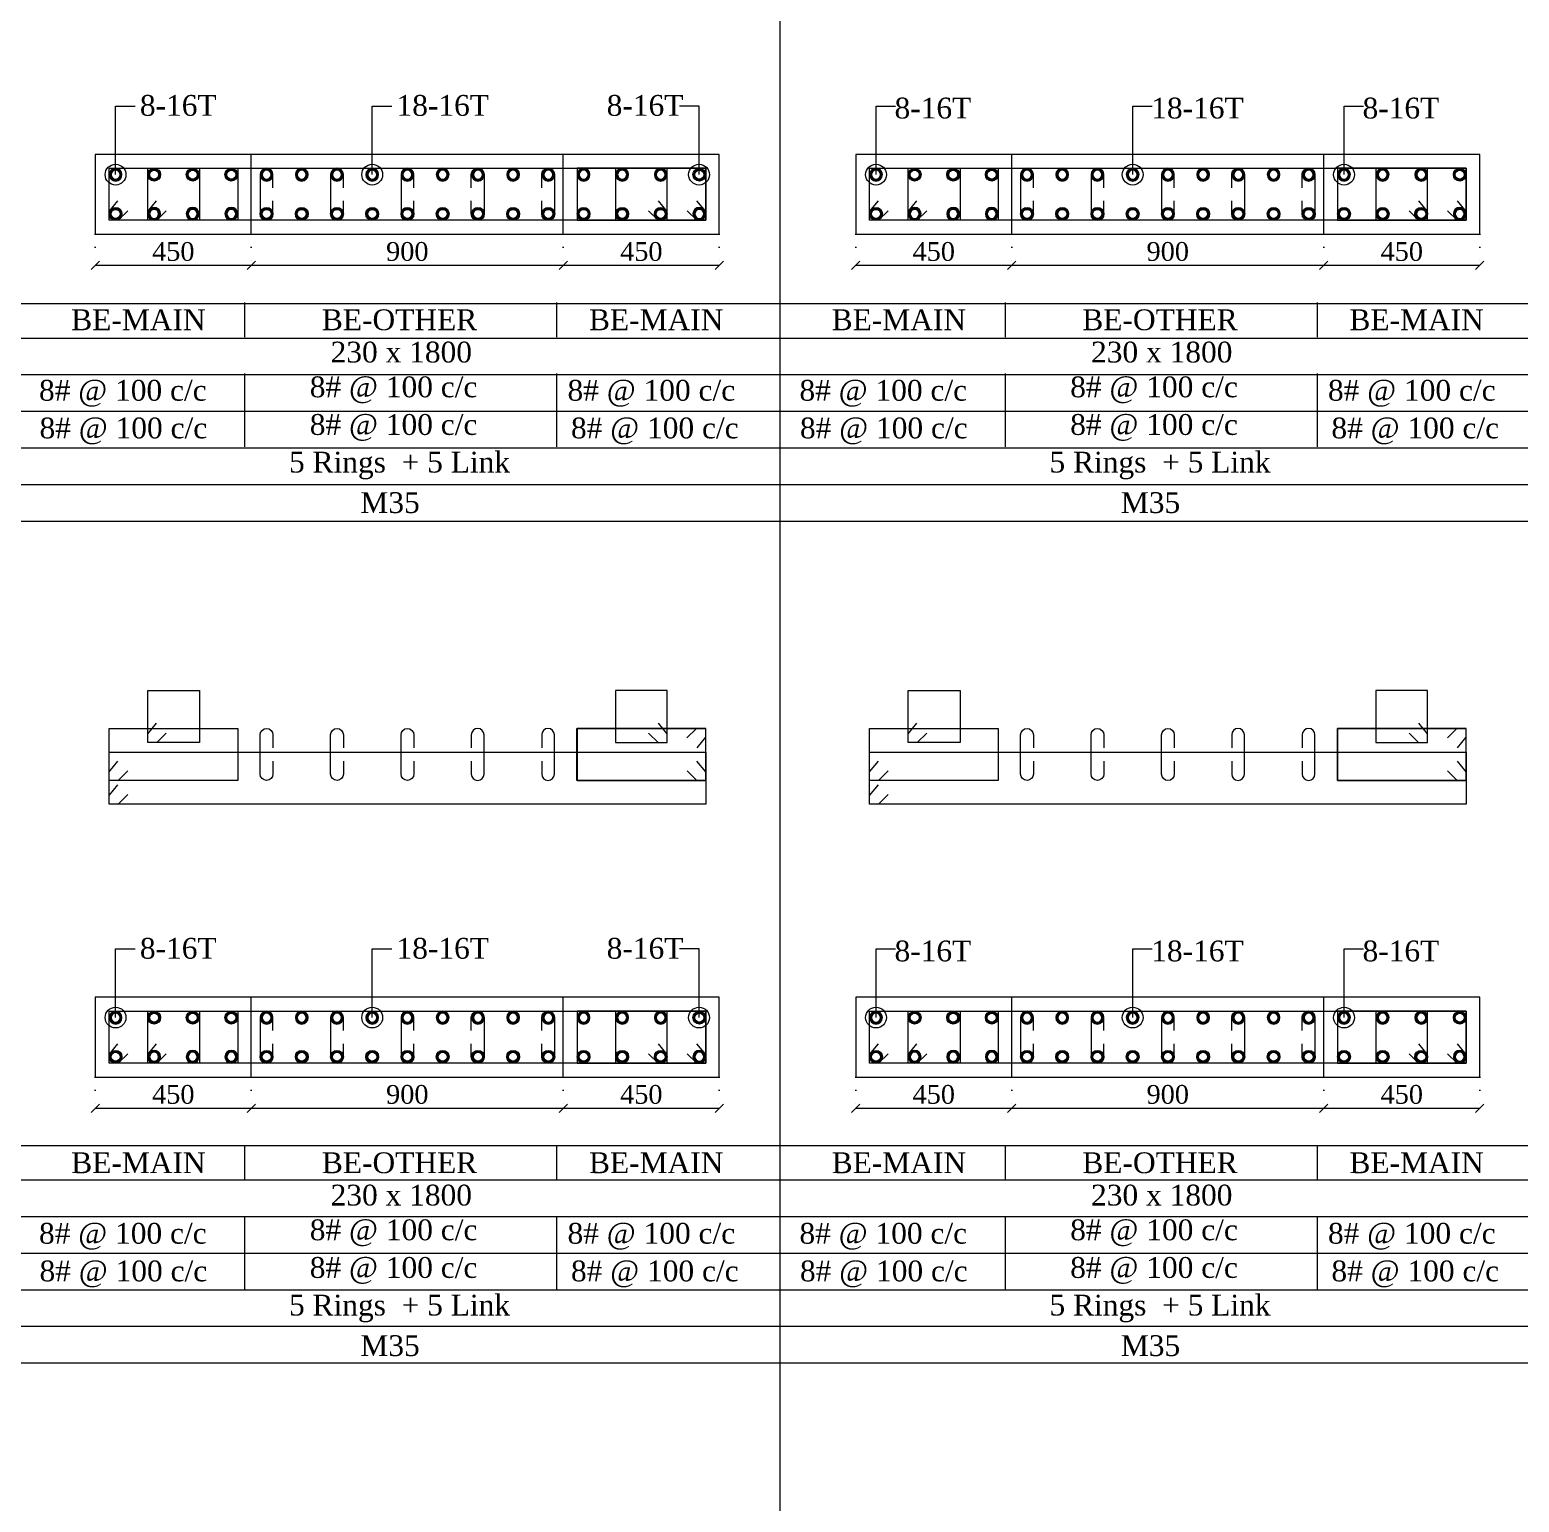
# Model space of a CAD drawing. Header units: millimetres. Extents: x 303 to 27724, y 300 to 68956.
# Drawn here: x 21173 to 25470, y 56414 to 60661 of the extents above; entities that cross this region are included whole.
import ezdxf

# ---------------------------------------------------------------- set-up
doc = ezdxf.new("R2010")
doc.units = ezdxf.units.MM
doc.linetypes.add('( Hidden )', pattern=[0.375, 0.25, -0.125])
doc.linetypes.add('DOT2', pattern=[0.125, 0, -0.125])
doc.layers.get('Defpoints').update_dxf_attribs({"lineweight": 0})
for name, color, linetype, lineweight in [('S-COL. STEEL DIA', 1, 'Continuous', 9), ('S-DIM FOOTING', 7, 'Continuous', 0), ('S-SECTION', 5, 'Continuous', 0), ('S-SECTION MARK', 7, 'Continuous', 0), ('S-SHEET', 7, 'Continuous', 0), ('S-STEEL', 1, 'Continuous', 9), ('S-STEEL-1', 1, 'Continuous', 0), ('S-STEEL-1 C.S.', 106, 'Continuous', 0), ('S-TEXT', 7, 'Continuous', 0)]:
    doc.layers.add(name, color=color, linetype=linetype, lineweight=lineweight)
doc.styles.add('AR', font='ARIALUNI.TTF', dxfattribs={"width": 0.8})
doc.styles.add('S-ROMANS', font='times.ttf')
doc.styles.add('TEXT', font='times.ttf')
doc.dimstyles.new('100', dxfattribs={"dimtxt": 180, "dimasz": 80, "dimexe": 0.18, "dimexo": 0.0625, "dimgap": 1, "dimtad": 1, "dimdec": 0, "dimzin": 0, "dimdsep": 46, "dimtxsty": 'AR', "dimblk": 'DOT', "dimcen": 0.09, "dimse1": 1, "dimse2": 1, "dimclrd": 50, "dimclrt": 256, "dimadec": 0, "dimazin": 0, "dimtfac": 1, "dimtdec": 0, "dimtix": 1, "dimtofl": 0, "dimtmove": 2, "dimatfit": 0, "dimfxl": 1, "dimtolj": 1, "dimtzin": 0, "dimlwd": -1, "dimarcsym": 0})
doc.dimstyles.new('SETU', dxfattribs={"dimtxt": 230, "dimasz": 0.2, "dimexe": 0.1, "dimexo": 0.1, "dimgap": 0.05, "dimtad": 1, "dimdec": 0, "dimzin": 0, "dimdsep": 46, "dimtxsty": 'TEXT', "dimblk": 'OBLIQUE', "dimcen": 0.09, "dimdle": 0.1, "dimclrd": 4, "dimclre": 256, "dimclrt": 256, "dimadec": 1, "dimazin": 0, "dimtfac": 1, "dimtdec": 0, "dimtix": 1, "dimtofl": 0, "dimtmove": 2, "dimatfit": 0, "dimfxl": 1, "dimtolj": 1, "dimtzin": 0, "dimlwd": -1, "dimlwe": -1, "dimarcsym": 1})

# ---------------------------------------------------------------- blocks, each defined once
blk = doc.blocks.new('*U4')
at = {"layer": 'S-COL. STEEL DIA'}
h = blk.add_hatch(color=256, dxfattribs=at)
h.dxf.hatch_style = 1
h.paths.add_polyline_path([(-18.5, 0, 1), (18.5, 0, 1)])
h.paths.add_polyline_path([(13, 0, -1), (-13, 0, -1)], flags=16)
at = {"layer": 'S-COL. STEEL DIA', "lineweight": 5}
for radius in [18.5, 13]:
    blk.add_circle((0, 0), radius, dxfattribs=at)
blk = doc.blocks.new('_Oblique')
at = {"color": 0, "linetype": 'ByBlock', "lineweight": -2}
blk.add_line((-0.5, -0.5), (0.5, 0.5), dxfattribs=at)
blk = doc.blocks.new('*D2331')
at = {"layer": 'Defpoints', "color": 0}
for p in [(21362.3, 57640.1), (21812.3, 57640.1), (21812.3, 57550.2)]:
    blk.add_point(p, dxfattribs=at)
at = {"layer": 'S-DIM FOOTING', "linetype": 'DOT2', "ltscale": 300}
for p, q in [((21362.3, 57639.9), (21362.3, 57550.1)), ((21812.3, 57639.9), (21812.3, 57550.1))]:
    blk.add_line(p, q, dxfattribs=at)
at = {"layer": 'S-DIM FOOTING', "ltscale": 300}
blk.add_line((21362.2, 57550.2), (21812.5, 57550.2), dxfattribs=at)
at = {"layer": 'S-DIM FOOTING', "linetype": 'ByBlock', "xscale": 24, "yscale": 24, "zscale": 24, "rotation": 180}
blk.add_blockref('_Oblique', (21362.3, 57550.2), dxfattribs=at)
at = {"layer": 'S-DIM FOOTING', "linetype": 'ByBlock', "xscale": 24, "yscale": 24, "zscale": 24}
blk.add_blockref('_Oblique', (21812.3, 57550.2), dxfattribs=at)
at = {"layer": 'S-DIM FOOTING', "insert": (21587.3, 57589.7), "char_height": 54, "attachment_point": 5, "style": 'TEXT'}
blk.add_mtext('\\A1;450', dxfattribs=at)
blk = doc.blocks.new('*D2332')
at = {"layer": 'Defpoints', "color": 0}
for p in [(21812.3, 57640.1), (22712.3, 57640.1), (22712.3, 57550.2)]:
    blk.add_point(p, dxfattribs=at)
at = {"layer": 'S-DIM FOOTING', "linetype": 'DOT2', "ltscale": 300}
for p, q in [((21812.3, 57639.9), (21812.3, 57550.1)), ((22712.3, 57639.9), (22712.3, 57550.1))]:
    blk.add_line(p, q, dxfattribs=at)
at = {"layer": 'S-DIM FOOTING', "ltscale": 300}
blk.add_line((21812.2, 57550.2), (22712.5, 57550.2), dxfattribs=at)
at = {"layer": 'S-DIM FOOTING', "linetype": 'ByBlock', "xscale": 24, "yscale": 24, "zscale": 24, "rotation": 180}
blk.add_blockref('_Oblique', (21812.3, 57550.2), dxfattribs=at)
at = {"layer": 'S-DIM FOOTING', "linetype": 'ByBlock', "xscale": 24, "yscale": 24, "zscale": 24}
blk.add_blockref('_Oblique', (22712.3, 57550.2), dxfattribs=at)
at = {"layer": 'S-DIM FOOTING', "insert": (22262.3, 57589.7), "char_height": 54, "attachment_point": 5, "style": 'TEXT'}
blk.add_mtext('\\A1;900', dxfattribs=at)
blk = doc.blocks.new('*D2333')
at = {"layer": 'Defpoints', "color": 0}
for p in [(22712.3, 57640.1), (23162.3, 57640.1), (23162.3, 57550.2)]:
    blk.add_point(p, dxfattribs=at)
at = {"layer": 'S-DIM FOOTING', "linetype": 'DOT2', "ltscale": 300}
for p, q in [((22712.3, 57639.9), (22712.3, 57550.1)), ((23162.3, 57639.9), (23162.3, 57550.1))]:
    blk.add_line(p, q, dxfattribs=at)
at = {"layer": 'S-DIM FOOTING', "ltscale": 300}
blk.add_line((22712.2, 57550.2), (23162.5, 57550.2), dxfattribs=at)
at = {"layer": 'S-DIM FOOTING', "linetype": 'ByBlock', "xscale": 24, "yscale": 24, "zscale": 24, "rotation": 180}
blk.add_blockref('_Oblique', (22712.3, 57550.2), dxfattribs=at)
at = {"layer": 'S-DIM FOOTING', "linetype": 'ByBlock', "xscale": 24, "yscale": 24, "zscale": 24}
blk.add_blockref('_Oblique', (23162.3, 57550.2), dxfattribs=at)
at = {"layer": 'S-DIM FOOTING', "insert": (22937.3, 57589.7), "char_height": 54, "attachment_point": 5, "style": 'TEXT'}
blk.add_mtext('\\A1;450', dxfattribs=at)
blk = doc.blocks.new('_Dot')
at = {"linetype": 'ByBlock', "lineweight": -2}
blk.add_line((-0.5, 0), (-1, 0), dxfattribs=at)
at = {"linetype": 'ByBlock', "const_width": 0.5}
blk.add_lwpolyline([(-0.25, 0, 1), (0.25, 0, 1)], format="xyb", close=True, dxfattribs=at)
blk = doc.blocks.new('*D2334')
at = {"layer": 'Defpoints', "color": 0}
for p in [(23555.9, 57640.1), (24005.9, 57640.1), (24005.9, 57550.2)]:
    blk.add_point(p, dxfattribs=at)
at = {"layer": 'S-DIM FOOTING', "linetype": 'DOT2', "ltscale": 300}
for p, q in [((23555.9, 57639.9), (23555.9, 57550.1)), ((24005.9, 57639.9), (24005.9, 57550.1))]:
    blk.add_line(p, q, dxfattribs=at)
at = {"layer": 'S-DIM FOOTING', "ltscale": 300}
blk.add_line((23555.8, 57550.2), (24006, 57550.2), dxfattribs=at)
at = {"layer": 'S-DIM FOOTING', "linetype": 'ByBlock', "xscale": 24, "yscale": 24, "zscale": 24, "rotation": 180}
blk.add_blockref('_Oblique', (23555.9, 57550.2), dxfattribs=at)
at = {"layer": 'S-DIM FOOTING', "linetype": 'ByBlock', "xscale": 24, "yscale": 24, "zscale": 24}
blk.add_blockref('_Oblique', (24005.9, 57550.2), dxfattribs=at)
at = {"layer": 'S-DIM FOOTING', "insert": (23780.9, 57589.7), "char_height": 54, "attachment_point": 5, "style": 'TEXT'}
blk.add_mtext('\\A1;450', dxfattribs=at)
blk = doc.blocks.new('*D2335')
at = {"layer": 'Defpoints', "color": 0}
for p in [(24005.9, 57640.1), (24905.9, 57640.1), (24905.9, 57550.2)]:
    blk.add_point(p, dxfattribs=at)
at = {"layer": 'S-DIM FOOTING', "linetype": 'DOT2', "ltscale": 300}
for p, q in [((24005.9, 57639.9), (24005.9, 57550.1)), ((24905.9, 57639.9), (24905.9, 57550.1))]:
    blk.add_line(p, q, dxfattribs=at)
at = {"layer": 'S-DIM FOOTING', "ltscale": 300}
blk.add_line((24005.8, 57550.2), (24906, 57550.2), dxfattribs=at)
at = {"layer": 'S-DIM FOOTING', "linetype": 'ByBlock', "xscale": 24, "yscale": 24, "zscale": 24, "rotation": 180}
blk.add_blockref('_Oblique', (24005.9, 57550.2), dxfattribs=at)
at = {"layer": 'S-DIM FOOTING', "linetype": 'ByBlock', "xscale": 24, "yscale": 24, "zscale": 24}
blk.add_blockref('_Oblique', (24905.9, 57550.2), dxfattribs=at)
at = {"layer": 'S-DIM FOOTING', "insert": (24455.9, 57589.7), "char_height": 54, "attachment_point": 5, "style": 'TEXT'}
blk.add_mtext('\\A1;900', dxfattribs=at)
blk = doc.blocks.new('*D2336')
at = {"layer": 'Defpoints', "color": 0}
for p in [(24905.9, 57640.1), (25355.9, 57640.1), (25355.9, 57550.2)]:
    blk.add_point(p, dxfattribs=at)
at = {"layer": 'S-DIM FOOTING', "linetype": 'DOT2', "ltscale": 300}
for p, q in [((24905.9, 57639.9), (24905.9, 57550.1)), ((25355.9, 57639.9), (25355.9, 57550.1))]:
    blk.add_line(p, q, dxfattribs=at)
at = {"layer": 'S-DIM FOOTING', "ltscale": 300}
blk.add_line((24905.8, 57550.2), (25356, 57550.2), dxfattribs=at)
at = {"layer": 'S-DIM FOOTING', "linetype": 'ByBlock', "xscale": 24, "yscale": 24, "zscale": 24, "rotation": 180}
blk.add_blockref('_Oblique', (24905.9, 57550.2), dxfattribs=at)
at = {"layer": 'S-DIM FOOTING', "linetype": 'ByBlock', "xscale": 24, "yscale": 24, "zscale": 24}
blk.add_blockref('_Oblique', (25355.9, 57550.2), dxfattribs=at)
at = {"layer": 'S-DIM FOOTING', "insert": (25130.9, 57589.7), "char_height": 54, "attachment_point": 5, "style": 'TEXT'}
blk.add_mtext('\\A1;450', dxfattribs=at)
blk = doc.blocks.new('*D2337')
at = {"layer": 'Defpoints', "color": 0}
for p in [(21362.3, 60071.3), (21812.3, 60071.3), (21812.3, 59981.4)]:
    blk.add_point(p, dxfattribs=at)
at = {"layer": 'S-DIM FOOTING', "linetype": 'DOT2', "ltscale": 300}
for p, q in [((21362.3, 60071.2), (21362.3, 59981.3)), ((21812.3, 60071.2), (21812.3, 59981.3))]:
    blk.add_line(p, q, dxfattribs=at)
at = {"layer": 'S-DIM FOOTING', "ltscale": 300}
blk.add_line((21362.2, 59981.4), (21812.5, 59981.4), dxfattribs=at)
at = {"layer": 'S-DIM FOOTING', "linetype": 'ByBlock', "xscale": 24, "yscale": 24, "zscale": 24, "rotation": 180}
blk.add_blockref('_Oblique', (21362.3, 59981.4), dxfattribs=at)
at = {"layer": 'S-DIM FOOTING', "linetype": 'ByBlock', "xscale": 24, "yscale": 24, "zscale": 24}
blk.add_blockref('_Oblique', (21812.3, 59981.4), dxfattribs=at)
at = {"layer": 'S-DIM FOOTING', "insert": (21587.3, 60020.9), "char_height": 54, "attachment_point": 5, "style": 'TEXT'}
blk.add_mtext('\\A1;450', dxfattribs=at)
blk = doc.blocks.new('*D2338')
at = {"layer": 'Defpoints', "color": 0}
for p in [(21812.3, 60071.3), (22712.3, 60071.3), (22712.3, 59981.4)]:
    blk.add_point(p, dxfattribs=at)
at = {"layer": 'S-DIM FOOTING', "linetype": 'DOT2', "ltscale": 300}
for p, q in [((21812.3, 60071.2), (21812.3, 59981.3)), ((22712.3, 60071.2), (22712.3, 59981.3))]:
    blk.add_line(p, q, dxfattribs=at)
at = {"layer": 'S-DIM FOOTING', "ltscale": 300}
blk.add_line((21812.2, 59981.4), (22712.5, 59981.4), dxfattribs=at)
at = {"layer": 'S-DIM FOOTING', "linetype": 'ByBlock', "xscale": 24, "yscale": 24, "zscale": 24, "rotation": 180}
blk.add_blockref('_Oblique', (21812.3, 59981.4), dxfattribs=at)
at = {"layer": 'S-DIM FOOTING', "linetype": 'ByBlock', "xscale": 24, "yscale": 24, "zscale": 24}
blk.add_blockref('_Oblique', (22712.3, 59981.4), dxfattribs=at)
at = {"layer": 'S-DIM FOOTING', "insert": (22262.3, 60021), "char_height": 54, "attachment_point": 5, "style": 'TEXT'}
blk.add_mtext('\\A1;900', dxfattribs=at)
blk = doc.blocks.new('*D2339')
at = {"layer": 'Defpoints', "color": 0}
for p in [(22712.3, 60071.3), (23162.3, 60071.3), (23162.3, 59981.4)]:
    blk.add_point(p, dxfattribs=at)
at = {"layer": 'S-DIM FOOTING', "linetype": 'DOT2', "ltscale": 300}
for p, q in [((22712.3, 60071.2), (22712.3, 59981.3)), ((23162.3, 60071.2), (23162.3, 59981.3))]:
    blk.add_line(p, q, dxfattribs=at)
at = {"layer": 'S-DIM FOOTING', "ltscale": 300}
blk.add_line((22712.2, 59981.4), (23162.5, 59981.4), dxfattribs=at)
at = {"layer": 'S-DIM FOOTING', "linetype": 'ByBlock', "xscale": 24, "yscale": 24, "zscale": 24, "rotation": 180}
blk.add_blockref('_Oblique', (22712.3, 59981.4), dxfattribs=at)
at = {"layer": 'S-DIM FOOTING', "linetype": 'ByBlock', "xscale": 24, "yscale": 24, "zscale": 24}
blk.add_blockref('_Oblique', (23162.3, 59981.4), dxfattribs=at)
at = {"layer": 'S-DIM FOOTING', "insert": (22937.3, 60020.9), "char_height": 54, "attachment_point": 5, "style": 'TEXT'}
blk.add_mtext('\\A1;450', dxfattribs=at)
blk = doc.blocks.new('*D2340')
at = {"layer": 'Defpoints', "color": 0}
for p in [(23555.9, 60071.3), (24005.9, 60071.3), (24005.9, 59981.4)]:
    blk.add_point(p, dxfattribs=at)
at = {"layer": 'S-DIM FOOTING', "linetype": 'DOT2', "ltscale": 300}
for p, q in [((23555.9, 60071.2), (23555.9, 59981.3)), ((24005.9, 60071.2), (24005.9, 59981.3))]:
    blk.add_line(p, q, dxfattribs=at)
at = {"layer": 'S-DIM FOOTING', "ltscale": 300}
blk.add_line((23555.8, 59981.4), (24006, 59981.4), dxfattribs=at)
at = {"layer": 'S-DIM FOOTING', "linetype": 'ByBlock', "xscale": 24, "yscale": 24, "zscale": 24, "rotation": 180}
blk.add_blockref('_Oblique', (23555.9, 59981.4), dxfattribs=at)
at = {"layer": 'S-DIM FOOTING', "linetype": 'ByBlock', "xscale": 24, "yscale": 24, "zscale": 24}
blk.add_blockref('_Oblique', (24005.9, 59981.4), dxfattribs=at)
at = {"layer": 'S-DIM FOOTING', "insert": (23780.9, 60020.9), "char_height": 54, "attachment_point": 5, "style": 'TEXT'}
blk.add_mtext('\\A1;450', dxfattribs=at)
blk = doc.blocks.new('*D2341')
at = {"layer": 'Defpoints', "color": 0}
for p in [(24005.9, 60071.3), (24905.9, 60071.3), (24905.9, 59981.4)]:
    blk.add_point(p, dxfattribs=at)
at = {"layer": 'S-DIM FOOTING', "linetype": 'DOT2', "ltscale": 300}
for p, q in [((24005.9, 60071.2), (24005.9, 59981.3)), ((24905.9, 60071.2), (24905.9, 59981.3))]:
    blk.add_line(p, q, dxfattribs=at)
at = {"layer": 'S-DIM FOOTING', "ltscale": 300}
blk.add_line((24005.8, 59981.4), (24906, 59981.4), dxfattribs=at)
at = {"layer": 'S-DIM FOOTING', "linetype": 'ByBlock', "xscale": 24, "yscale": 24, "zscale": 24, "rotation": 180}
blk.add_blockref('_Oblique', (24005.9, 59981.4), dxfattribs=at)
at = {"layer": 'S-DIM FOOTING', "linetype": 'ByBlock', "xscale": 24, "yscale": 24, "zscale": 24}
blk.add_blockref('_Oblique', (24905.9, 59981.4), dxfattribs=at)
at = {"layer": 'S-DIM FOOTING', "insert": (24455.9, 60021), "char_height": 54, "attachment_point": 5, "style": 'TEXT'}
blk.add_mtext('\\A1;900', dxfattribs=at)
blk = doc.blocks.new('*D2342')
at = {"layer": 'Defpoints', "color": 0}
for p in [(24905.9, 60071.3), (25355.9, 60071.3), (25355.9, 59981.4)]:
    blk.add_point(p, dxfattribs=at)
at = {"layer": 'S-DIM FOOTING', "linetype": 'DOT2', "ltscale": 300}
for p, q in [((24905.9, 60071.2), (24905.9, 59981.3)), ((25355.9, 60071.2), (25355.9, 59981.3))]:
    blk.add_line(p, q, dxfattribs=at)
at = {"layer": 'S-DIM FOOTING', "ltscale": 300}
blk.add_line((24905.8, 59981.4), (25356, 59981.4), dxfattribs=at)
at = {"layer": 'S-DIM FOOTING', "linetype": 'ByBlock', "xscale": 24, "yscale": 24, "zscale": 24, "rotation": 180}
blk.add_blockref('_Oblique', (24905.9, 59981.4), dxfattribs=at)
at = {"layer": 'S-DIM FOOTING', "linetype": 'ByBlock', "xscale": 24, "yscale": 24, "zscale": 24}
blk.add_blockref('_Oblique', (25355.9, 59981.4), dxfattribs=at)
at = {"layer": 'S-DIM FOOTING', "insert": (25130.9, 60020.9), "char_height": 54, "attachment_point": 5, "style": 'TEXT'}
blk.add_mtext('\\A1;450', dxfattribs=at)

msp = doc.modelspace()

# ---------------------------------------------------------------- linework, layer by layer
at = {"layer": 'S-SECTION'}
for points, elevation in [([(23162.3, 60071.3), (23162.3, 60301.3), (21362.3, 60301.3), (21362.3, 60071.3)], -6), ([(25355.9, 60071.3), (25355.9, 60301.3), (23555.9, 60301.3), (23555.9, 60071.3)], -6), ([(23162.3, 57640.1), (23162.3, 57870.1), (21362.3, 57870.1), (21362.3, 57640.1)], 7.8), ([(25355.9, 57640.1), (25355.9, 57870.1), (23555.9, 57870.1), (23555.9, 57640.1)], 7.8)]:
    msp.add_lwpolyline(points, close=True, dxfattribs=dict(at, elevation=elevation))
at = {"layer": 'S-SHEET'}
for p, q in [((23337, 68956, 3.8), (23337, 299.8, 4.3)), ((303, 59870.9, 7), (27724.1, 59870.9, 7)), ((21792.8, 59874.1, -6.7), (21792.8, 59774.5, -6.7)), ((22692.8, 59874.1, -6.7), (22692.8, 59774.5, -6.7)), ((23986.4, 59874.1, -6.7), (23986.4, 59774.5, -6.7)), ((24886.4, 59874.1, -6.7), (24886.4, 59774.5, -6.7)), ((303, 59771.4, -1), (27724.1, 59771.4, -1)), ((303, 59666.1, -1), (27724.1, 59666.1, -1)), ((303, 59666.1, -1), (27724.1, 59666.1, -1)), ((21792.8, 59669.3, -6.7), (21792.8, 59458, -6.7)), ((22692.8, 59669.3, -6.7), (22692.8, 59458, -6.7)), ((23986.4, 59669.3, -6.7), (23986.4, 59458, -6.7)), ((24886.4, 59669.3, -6.7), (24886.4, 59458, -6.7)), ((303, 59560.3, -1), (27724.1, 59560.3, -1)), ((303, 59454.8, -1), (27724.1, 59454.8, -1)), ((303, 59349.3, -1), (27724.1, 59349.3, -1)), ((303, 57442.8, 7.1), (27724.1, 57442.8, 7.1)), ((21792.8, 57442.7, -6.4), (21792.8, 57343.1, -6.4)), ((22692.8, 57442.7, -6.4), (22692.8, 57343.1, -6.4)), ((23986.4, 57442.7, -6.4), (23986.4, 57343.1, -6.4)), ((24886.4, 57442.7, -6.4), (24886.4, 57343.1, -6.4)), ((303, 57343.3, -1), (27724.1, 57343.3, -1)), ((303, 57238.1, -1), (27724.1, 57238.1, -1)), ((303, 57238.1, -1), (27724.1, 57238.1, -1)), ((21792.8, 57237.9, -6.4), (21792.8, 57026.6, -6.4)), ((22692.8, 57237.9, -6.4), (22692.8, 57026.6, -6.4)), ((23986.4, 57237.9, -6.4), (23986.4, 57026.6, -6.4)), ((24886.4, 57237.9, -6.4), (24886.4, 57026.6, -6.4)), ((303, 57132.3, -1), (27724.1, 57132.3, -1)), ((303, 57026.8, -1), (27724.1, 57026.8, -1)), ((303, 56921.3, -1), (27724.1, 56921.3, -1))]:
    msp.add_line(p, q, dxfattribs=at)
at = {"layer": 'S-SHEET', "color": 0}
for p, q in [((303, 59243.8, -1), (27724.1, 59243.8, -1)), ((303, 56815.7, -1), (27724.1, 56815.7, -1))]:
    msp.add_line(p, q, dxfattribs=at)
at = {"layer": 'S-STEEL', "color": 1}
for points, elevation in [([(21455.9, 60138.6), (21428.4, 60111.3), (21402.3, 60111.3), (21402.3, 60261.3), (23123.1, 60261.3), (23123.1, 60111.3), (21402.3, 60111.3), (21402.3, 60136.3), (21427.5, 60167.2)], -6), ([(23649.4, 60138.6), (23621.9, 60111.3), (23595.9, 60111.3), (23595.9, 60261.3), (25316.7, 60261.3), (25316.7, 60111.3), (23595.9, 60111.3), (23595.9, 60136.3), (23621.1, 60167.2)], -6), ([(23068.8, 58618.2), (23096.3, 58645.6), (23122.4, 58645.6), (23122.3, 58495.6), (22751.5, 58495.6), (22751.6, 58645.6), (23122.4, 58645.6), (23122.4, 58620.5), (23097.2, 58589.7)], 7.8), ([(25262.4, 58618.2), (25289.9, 58645.6), (25315.9, 58645.6), (25315.9, 58495.6), (24945.1, 58495.6), (24945.1, 58645.6), (25315.9, 58645.6), (25315.9, 58620.5), (25290.7, 58589.7)], 7.8), ([(21455.9, 58454.8), (21428.4, 58427.5), (21402.3, 58427.5), (21402.3, 58577.5), (23123.1, 58577.5), (23123.1, 58427.5), (21402.3, 58427.5), (21402.3, 58452.5), (21427.5, 58483.4)], 7.8), ([(23649.4, 58454.8), (23621.9, 58427.5), (23595.9, 58427.5), (23595.9, 58577.5), (25316.7, 58577.5), (25316.7, 58427.5), (23595.9, 58427.5), (23595.9, 58452.5), (23621.1, 58483.4)], 7.8), ([(21455.9, 57707.4), (21428.4, 57680.1), (21402.3, 57680.1), (21402.3, 57830.1), (23123.1, 57830.1), (23123.1, 57680.1), (21402.3, 57680.1), (21402.3, 57705.1), (21427.5, 57736)], 7.8), ([(23649.4, 57707.4), (23621.9, 57680.1), (23595.9, 57680.1), (23595.9, 57830.1), (25316.7, 57830.1), (25316.7, 57680.1), (23595.9, 57680.1), (23595.9, 57705.1), (23621.1, 57736)], 7.8)]:
    msp.add_lwpolyline(points, dxfattribs=dict(at, elevation=elevation))
at = {"layer": 'S-STEEL', "color": 3}
for points, elevation in [([(21874.7, 60205.1), (21874.7, 60242.9, 1), (21837.8, 60242.9), (21837.8, 60129.8, 1), (21874.7, 60129.8), (21874.7, 60167)], -6), ([(22078, 60205.1), (22078, 60242.9, 1), (22041.1, 60242.9), (22041.1, 60129.8, 1), (22078, 60129.8), (22078, 60167)], -6), ([(22281.2, 60205.1), (22281.2, 60242.9, 1), (22244.3, 60242.9), (22244.3, 60129.8, 1), (22281.2, 60129.8), (22281.2, 60167)], -6), ([(22446.7, 60205.1), (22446.7, 60242.9, -1), (22483.6, 60242.9), (22483.6, 60129.8, -1), (22446.7, 60129.8), (22446.7, 60167)], -6), ([(22649.9, 60205.1), (22649.9, 60242.9, -1), (22686.8, 60242.9), (22686.8, 60129.8, -1), (22649.9, 60129.8), (22649.9, 60167)], -6), ([(24068.3, 60205.1), (24068.3, 60242.9, 1), (24031.4, 60242.9), (24031.4, 60129.8, 1), (24068.3, 60129.8), (24068.3, 60167)], -6), ([(24271.5, 60205.1), (24271.5, 60242.9, 1), (24234.6, 60242.9), (24234.6, 60129.8, 1), (24271.5, 60129.8), (24271.5, 60167)], -6), ([(24474.8, 60205.1), (24474.8, 60242.9, 1), (24437.8, 60242.9), (24437.8, 60129.8, 1), (24474.8, 60129.8), (24474.8, 60167)], -6), ([(24640.3, 60205.1), (24640.3, 60242.9, -1), (24677.2, 60242.9), (24677.2, 60129.8, -1), (24640.3, 60129.8), (24640.3, 60167)], -6), ([(24843.5, 60205.1), (24843.5, 60242.9, -1), (24880.4, 60242.9), (24880.4, 60129.8, -1), (24843.5, 60129.8), (24843.5, 60167)], -6), ([(21874.7, 58551.6), (21874.7, 58513.9, -1), (21837.8, 58513.9), (21837.8, 58627, -1), (21874.7, 58627), (21874.7, 58589.8)], 7.8), ([(22078, 58551.6), (22078, 58513.9, -1), (22041.1, 58513.9), (22041.1, 58627, -1), (22078, 58627), (22078, 58589.8)], 7.8), ([(22281.2, 58551.6), (22281.2, 58513.9, -1), (22244.3, 58513.9), (22244.3, 58627, -1), (22281.2, 58627), (22281.2, 58589.8)], 7.8), ([(22446.7, 58551.6), (22446.7, 58513.9, 1), (22483.6, 58513.9), (22483.6, 58627, 1), (22446.7, 58627), (22446.7, 58589.8)], 7.8), ([(22649.9, 58551.6), (22649.9, 58513.9, 1), (22686.8, 58513.9), (22686.8, 58627, 1), (22649.9, 58627), (22649.9, 58589.8)], 7.8), ([(24068.3, 58551.6), (24068.3, 58513.9, -1), (24031.4, 58513.9), (24031.4, 58627, -1), (24068.3, 58627), (24068.3, 58589.8)], 7.8), ([(24271.5, 58551.6), (24271.5, 58513.9, -1), (24234.6, 58513.9), (24234.6, 58627, -1), (24271.5, 58627), (24271.5, 58589.8)], 7.8), ([(24474.8, 58551.6), (24474.8, 58513.9, -1), (24437.8, 58513.9), (24437.8, 58627, -1), (24474.8, 58627), (24474.8, 58589.8)], 7.8), ([(24640.3, 58551.6), (24640.3, 58513.9, 1), (24677.2, 58513.9), (24677.2, 58627, 1), (24640.3, 58627), (24640.3, 58589.8)], 7.8), ([(24843.5, 58551.6), (24843.5, 58513.9, 1), (24880.4, 58513.9), (24880.4, 58627, 1), (24843.5, 58627), (24843.5, 58589.8)], 7.8), ([(21874.7, 57773.9), (21874.7, 57811.6, 1), (21837.8, 57811.6), (21837.8, 57698.5, 1), (21874.7, 57698.5), (21874.7, 57735.8)], 7.8), ([(22078, 57773.9), (22078, 57811.6, 1), (22041.1, 57811.6), (22041.1, 57698.5, 1), (22078, 57698.5), (22078, 57735.8)], 7.8), ([(22281.2, 57773.9), (22281.2, 57811.6, 1), (22244.3, 57811.6), (22244.3, 57698.5, 1), (22281.2, 57698.5), (22281.2, 57735.8)], 7.8), ([(22446.7, 57773.9), (22446.7, 57811.6, -1), (22483.6, 57811.6), (22483.6, 57698.5, -1), (22446.7, 57698.5), (22446.7, 57735.8)], 7.8), ([(22649.9, 57773.9), (22649.9, 57811.6, -1), (22686.8, 57811.6), (22686.8, 57698.5, -1), (22649.9, 57698.5), (22649.9, 57735.8)], 7.8), ([(24068.3, 57773.9), (24068.3, 57811.6, 1), (24031.4, 57811.6), (24031.4, 57698.5, 1), (24068.3, 57698.5), (24068.3, 57735.8)], 7.8), ([(24271.5, 57773.9), (24271.5, 57811.6, 1), (24234.6, 57811.6), (24234.6, 57698.5, 1), (24271.5, 57698.5), (24271.5, 57735.8)], 7.8), ([(24474.8, 57773.9), (24474.8, 57811.6, 1), (24437.8, 57811.6), (24437.8, 57698.5, 1), (24474.8, 57698.5), (24474.8, 57735.8)], 7.8), ([(24640.3, 57773.9), (24640.3, 57811.6, -1), (24677.2, 57811.6), (24677.2, 57698.5, -1), (24640.3, 57698.5), (24640.3, 57735.8)], 7.8), ([(24843.5, 57773.9), (24843.5, 57811.6, -1), (24880.4, 57811.6), (24880.4, 57698.5, -1), (24843.5, 57698.5), (24843.5, 57735.8)], 7.8)]:
    msp.add_lwpolyline(points, format="xyb", dxfattribs=dict(at, elevation=elevation))
at = {"layer": 'S-STEEL-1', "color": 6}
for points, elevation in [([(21455.9, 60138.6), (21428.4, 60111.3), (21402.3, 60111.3), (21402.3, 60261.3), (21773.1, 60261.3), (21773.1, 60111.3), (21402.3, 60111.3), (21402.3, 60136.3), (21427.5, 60167.2)], -6), ([(23069.6, 60138.6), (23097.1, 60111.3), (23123.1, 60111.3), (23123.1, 60261.3), (22752.3, 60261.3), (22752.3, 60111.3), (23123.1, 60111.3), (23123.1, 60136.3), (23097.9, 60167.2)], -6), ([(23649.4, 60138.6), (23621.9, 60111.3), (23595.9, 60111.3), (23595.9, 60261.3), (23966.7, 60261.3), (23966.7, 60111.3), (23595.9, 60111.3), (23595.9, 60136.3), (23621.1, 60167.2)], -6), ([(25263.2, 60138.6), (25290.7, 60111.3), (25316.7, 60111.3), (25316.7, 60261.3), (24945.9, 60261.3), (24945.9, 60111.3), (25316.7, 60111.3), (25316.7, 60136.3), (25291.5, 60167.2)], -6), ([(21455.9, 58522.9), (21428.4, 58495.6), (21402.3, 58495.6), (21402.3, 58645.6), (21773.1, 58645.6), (21773.1, 58495.6), (21402.3, 58495.6), (21402.3, 58520.6), (21427.5, 58551.4)], 7.8), ([(23069.6, 58522.9), (23097.1, 58495.6), (23123.1, 58495.6), (23123.1, 58645.6), (22752.3, 58645.6), (22752.3, 58495.6), (23123.1, 58495.6), (23123.1, 58520.6), (23097.9, 58551.4)], 7.8), ([(23649.4, 58522.9), (23621.9, 58495.6), (23595.9, 58495.6), (23595.9, 58645.6), (23966.7, 58645.6), (23966.7, 58495.6), (23595.9, 58495.6), (23595.9, 58520.6), (23621.1, 58551.4)], 7.8), ([(25263.2, 58522.9), (25290.7, 58495.6), (25316.7, 58495.6), (25316.7, 58645.6), (24945.9, 58645.6), (24945.9, 58495.6), (25316.7, 58495.6), (25316.7, 58520.6), (25291.5, 58551.4)], 7.8), ([(21455.9, 57707.4), (21428.4, 57680.1), (21402.3, 57680.1), (21402.3, 57830.1), (21773.1, 57830.1), (21773.1, 57680.1), (21402.3, 57680.1), (21402.3, 57705.1), (21427.5, 57736)], 7.8), ([(23069.6, 57707.4), (23097.1, 57680.1), (23123.1, 57680.1), (23123.1, 57830.1), (22752.3, 57830.1), (22752.3, 57680.1), (23123.1, 57680.1), (23123.1, 57705.1), (23097.9, 57736)], 7.8), ([(23649.4, 57707.4), (23621.9, 57680.1), (23595.9, 57680.1), (23595.9, 57830.1), (23966.7, 57830.1), (23966.7, 57680.1), (23595.9, 57680.1), (23595.9, 57705.1), (23621.1, 57736)], 7.8), ([(25263.2, 57707.4), (25290.7, 57680.1), (25316.7, 57680.1), (25316.7, 57830.1), (24945.9, 57830.1), (24945.9, 57680.1), (25316.7, 57680.1), (25316.7, 57705.1), (25291.5, 57736)], 7.8)]:
    msp.add_lwpolyline(points, dxfattribs=dict(at, elevation=elevation))
at = {"layer": 'S-STEEL-1', "color": 41}
for points, elevation in [([(21567.2, 60138.6), (21539.6, 60111.3), (21513.6, 60111.3), (21513.6, 60261.3), (21663, 60261.3), (21663, 60111.3), (21513.6, 60111.3), (21513.6, 60136.3), (21538.8, 60167.2)], -6), ([(22958.3, 60138.6), (22985.8, 60111.3), (23011.8, 60111.3), (23011.8, 60261.3), (22862.4, 60261.3), (22862.4, 60111.3), (23011.8, 60111.3), (23011.8, 60136.3), (22986.6, 60167.2)], -6), ([(23760.7, 60138.6), (23733.2, 60111.3), (23707.2, 60111.3), (23707.2, 60261.3), (23856.6, 60261.3), (23856.6, 60111.3), (23707.2, 60111.3), (23707.2, 60136.3), (23732.4, 60167.2)], -6), ([(25151.9, 60138.6), (25179.4, 60111.3), (25205.4, 60111.3), (25205.4, 60261.3), (25056, 60261.3), (25056, 60111.3), (25205.4, 60111.3), (25205.4, 60136.3), (25180.2, 60167.2)], -6), ([(21567.2, 58632.3), (21539.6, 58604.9), (21513.6, 58604.9), (21513.6, 58754.9), (21663, 58754.9), (21663, 58604.9), (21513.6, 58604.9), (21513.6, 58630), (21538.8, 58660.8)], 7.8), ([(22958.3, 58632.3), (22985.8, 58604.9), (23011.8, 58604.9), (23011.8, 58754.9), (22862.4, 58754.9), (22862.4, 58604.9), (23011.8, 58604.9), (23011.8, 58630), (22986.6, 58660.8)], 7.8), ([(23760.7, 58632.3), (23733.2, 58604.9), (23707.2, 58604.9), (23707.2, 58754.9), (23856.6, 58754.9), (23856.6, 58604.9), (23707.2, 58604.9), (23707.2, 58630), (23732.4, 58660.8)], 7.8), ([(25151.9, 58632.3), (25179.4, 58604.9), (25205.4, 58604.9), (25205.4, 58754.9), (25056, 58754.9), (25056, 58604.9), (25205.4, 58604.9), (25205.4, 58630), (25180.2, 58660.8)], 7.8), ([(21567.2, 57707.4), (21539.6, 57680.1), (21513.6, 57680.1), (21513.6, 57830.1), (21663, 57830.1), (21663, 57680.1), (21513.6, 57680.1), (21513.6, 57705.1), (21538.8, 57736)], 7.8), ([(22958.3, 57707.4), (22985.8, 57680.1), (23011.8, 57680.1), (23011.8, 57830.1), (22862.4, 57830.1), (22862.4, 57680.1), (23011.8, 57680.1), (23011.8, 57705.1), (22986.6, 57736)], 7.8), ([(23760.7, 57707.4), (23733.2, 57680.1), (23707.2, 57680.1), (23707.2, 57830.1), (23856.6, 57830.1), (23856.6, 57680.1), (23707.2, 57680.1), (23707.2, 57705.1), (23732.4, 57736)], 7.8), ([(25151.9, 57707.4), (25179.4, 57680.1), (25205.4, 57680.1), (25205.4, 57830.1), (25056, 57830.1), (25056, 57680.1), (25205.4, 57680.1), (25205.4, 57705.1), (25180.2, 57736)], 7.8)]:
    msp.add_lwpolyline(points, dxfattribs=dict(at, elevation=elevation))
at = {"layer": 'S-STEEL-1 C.S.', "color": 8, "linetype": '( Hidden )'}
for p, q in [((21812.3, 60071.3, -6), (21812.3, 60301.3, -6)), ((22712.3, 60071.3, -6), (22712.3, 60301.3, -6)), ((24005.9, 60071.3, -6), (24005.9, 60301.3, -6)), ((24905.9, 60071.3, -6), (24905.9, 60301.3, -6)), ((21812.3, 57640.1, 7.8), (21812.3, 57870.1, 7.8)), ((22712.3, 57640.1, 7.8), (22712.3, 57870.1, 7.8)), ((24005.9, 57640.1, 7.8), (24005.9, 57870.1, 7.8)), ((24905.9, 57640.1, 7.8), (24905.9, 57870.1, 7.8))]:
    msp.add_line(p, q, dxfattribs=at)

# ---------------------------------------------------------------- block references
at = {"layer": 'S-COL. STEEL DIA', "xscale": -1, "rotation": 180}
for p in [(21420.8, 60242.9, -6), (21856.3, 60242.9, -6), (21957.9, 60242.9, -6), (22059.5, 60242.9, -6), (22161.1, 60242.9, -6), (22262.7, 60242.9, -6), (22364.3, 60242.9, -6), (22466, 60242.9, -6), (22567.6, 60242.9, -6), (22669.2, 60242.9, -6), (22770.8, 60242.9, -6), (22882.1, 60242.9, -6), (22993.4, 60242.9, -6), (23614.4, 60242.9, -6), (24049.9, 60242.9, -6), (24151.5, 60242.9, -6), (24253.1, 60242.9, -6), (24354.7, 60242.9, -6), (24456.3, 60242.9, -6), (24557.9, 60242.9, -6), (24659.5, 60242.9, -6), (24761.1, 60242.9, -6), (24862.7, 60242.9, -6), (24964.4, 60242.9, -6), (25075.7, 60242.9, -6), (25186.9, 60242.9, -6), (21420.8, 57811.6, 7.8), (21856.3, 57811.6, 7.8), (21957.9, 57811.6, 7.8), (22059.5, 57811.6, 7.8), (22161.1, 57811.6, 7.8), (22262.7, 57811.6, 7.8), (22364.3, 57811.6, 7.8), (22466, 57811.6, 7.8), (22567.6, 57811.6, 7.8), (22669.2, 57811.6, 7.8), (22770.8, 57811.6, 7.8), (22882.1, 57811.6, 7.8), (22993.4, 57811.6, 7.8), (23614.4, 57811.6, 7.8), (24049.9, 57811.6, 7.8), (24151.5, 57811.6, 7.8), (24253.1, 57811.6, 7.8), (24354.7, 57811.6, 7.8), (24456.3, 57811.6, 7.8), (24557.9, 57811.6, 7.8), (24659.5, 57811.6, 7.8), (24761.1, 57811.6, 7.8), (24862.7, 57811.6, 7.8), (24964.4, 57811.6, 7.8), (25075.7, 57811.6, 7.8), (25186.9, 57811.6, 7.8)]:
    msp.add_blockref('*U4', p, dxfattribs=at)
at = {"layer": 'S-COL. STEEL DIA', "rotation": 180}
for p in [(21532.1, 60242.9, -6), (21643.4, 60242.9, -6), (21754.7, 60242.9, -6), (23104.7, 60242.9, -6), (23725.7, 60242.9, -6), (23836.9, 60242.9, -6), (23948.2, 60242.9, -6), (25298.2, 60242.9, -6), (21532.1, 57811.6, 7.8), (21643.4, 57811.6, 7.8), (21754.7, 57811.6, 7.8), (23104.7, 57811.6, 7.8), (23725.7, 57811.6, 7.8), (23836.9, 57811.6, 7.8), (23948.2, 57811.6, 7.8), (25298.2, 57811.6, 7.8)]:
    msp.add_blockref('*U4', p, dxfattribs=at)
at = {"layer": 'S-COL. STEEL DIA'}
for p in [(21420.8, 60129.8, -6), (21856.3, 60129.8, -6), (21957.9, 60129.8, -6), (22059.5, 60129.8, -6), (22161.1, 60129.8, -6), (22262.7, 60129.8, -6), (22364.3, 60129.8, -6), (22466, 60129.8, -6), (22567.6, 60129.8, -6), (22669.2, 60129.8, -6), (22770.8, 60129.8, -6), (22882.1, 60129.8, -6), (22993.4, 60129.8, -6), (23614.4, 60129.8, -6), (24049.9, 60129.8, -6), (24151.5, 60129.8, -6), (24253.1, 60129.8, -6), (24354.7, 60129.8, -6), (24456.3, 60129.8, -6), (24557.9, 60129.8, -6), (24659.5, 60129.8, -6), (24761.1, 60129.8, -6), (24862.7, 60129.8, -6), (24964.4, 60129.8, -6), (25075.7, 60129.8, -6), (25186.9, 60129.8, -6), (21420.8, 57698.5, 7.8), (21856.3, 57698.5, 7.8), (21957.9, 57698.5, 7.8), (22059.5, 57698.5, 7.8), (22161.1, 57698.5, 7.8), (22262.7, 57698.5, 7.8), (22364.3, 57698.5, 7.8), (22466, 57698.5, 7.8), (22567.6, 57698.5, 7.8), (22669.2, 57698.5, 7.8), (22770.8, 57698.5, 7.8), (22882.1, 57698.5, 7.8), (22993.4, 57698.5, 7.8), (23614.4, 57698.5, 7.8), (24049.9, 57698.5, 7.8), (24151.5, 57698.5, 7.8), (24253.1, 57698.5, 7.8), (24354.7, 57698.5, 7.8), (24456.3, 57698.5, 7.8), (24557.9, 57698.5, 7.8), (24659.5, 57698.5, 7.8), (24761.1, 57698.5, 7.8), (24862.7, 57698.5, 7.8), (24964.4, 57698.5, 7.8), (25075.7, 57698.5, 7.8), (25186.9, 57698.5, 7.8)]:
    msp.add_blockref('*U4', p, dxfattribs=at)
at = {"layer": 'S-COL. STEEL DIA', "xscale": -1}
for p in [(21532.1, 60129.8, -6), (21643.4, 60129.8, -6), (21754.7, 60129.8, -6), (23104.7, 60129.8, -6), (23725.7, 60129.8, -6), (23836.9, 60129.8, -6), (23948.2, 60129.8, -6), (25298.2, 60129.8, -6), (21532.1, 57698.5, 7.8), (21643.4, 57698.5, 7.8), (21754.7, 57698.5, 7.8), (23104.7, 57698.5, 7.8), (23725.7, 57698.5, 7.8), (23836.9, 57698.5, 7.8), (23948.2, 57698.5, 7.8), (25298.2, 57698.5, 7.8)]:
    msp.add_blockref('*U4', p, dxfattribs=at)

# ---------------------------------------------------------------- texts
at = {"layer": 'S-TEXT', "color": 7, "style": 'TEXT'}
for s, p in [('8-16T', (21490.9, 60412.6, -6)), ('18-16T', (22231.2, 60412.6, -6)), ('8-16T', (22837.4, 60412.6, -6)), ('8-16T', (23667.7, 60404.9, -6)), ('18-16T', (24408.1, 60404.9, -6)), ('8-16T', (25017.7, 60404.9, -6)), ('8-16T', (21490.9, 57981.4, 7.8)), ('18-16T', (22231.2, 57981.4, 7.8)), ('8-16T', (22837.4, 57981.4, 7.8)), ('8-16T', (23667.7, 57973.7, 7.8)), ('18-16T', (24408.1, 57973.7, 7.8)), ('8-16T', (25017.7, 57973.7, 7.8))]:
    msp.add_text(s, height=60, dxfattribs=at).set_placement(p)
at = {"layer": 'S-TEXT', "style": 'S-ROMANS'}
for s, p in [('BE-MAIN ', (21292.9, 59794.3, -6.7)), ('BE-OTHER', (22015.9, 59794.3, -6.7)), ('BE-MAIN ', (22786.4, 59794.3, -6.7)), ('BE-MAIN ', (23486.4, 59794.3, -6.7)), ('BE-OTHER', (24209.4, 59794.3, -6.7)), ('BE-MAIN ', (24979.9, 59794.3, -6.7)), ('230 x 1800', (22041.1, 59701.1, -6.7)), ('230 x 1800', (24234.6, 59701.1, -6.7)), ('8# @ 100 c/c', (21199.9, 59590.8, -6.7)), ('8# @ 100 c/c', (21980.9, 59600.8, -6.7)), ('8# @ 100 c/c', (22724.4, 59590.8, -6.7)), ('8# @ 100 c/c', (23393.4, 59590.8, -6.7)), ('8# @ 100 c/c', (24174.4, 59600.8, -6.7)), ('8# @ 100 c/c', (24917.9, 59590.8, -6.7)), ('8# @ 100 c/c', (21980.9, 59492.2, -6.7)), ('8# @ 100 c/c', (24174.4, 59492.2, -6.7)), ('8# @ 100 c/c', (21201.4, 59482.2, -6.7)), ('8# @ 100 c/c', (22734.4, 59482.2, -6.7)), ('8# @ 100 c/c', (23394.9, 59482.2, -6.7)), ('8# @ 100 c/c', (24927.9, 59482.2, -6.7)), ('5 Rings  + 5 Link', (21921.1, 59383.7, -6.7)), ('5 Rings  + 5 Link', (24114.7, 59383.7, -6.7)), ('M35', (22127, 59267, -6.7)), ('M35', (24320.5, 59267, -6.7)), ('BE-MAIN ', (21292.9, 57362.9, -6.4)), ('BE-OTHER', (22015.9, 57362.9, -6.4)), ('BE-MAIN ', (22786.4, 57362.9, -6.4)), ('BE-MAIN ', (23486.4, 57362.9, -6.4)), ('BE-OTHER', (24209.4, 57362.9, -6.4)), ('BE-MAIN ', (24979.9, 57362.9, -6.4)), ('230 x 1800', (22041.1, 57269.6, -6.4)), ('230 x 1800', (24234.6, 57269.6, -6.4)), ('8# @ 100 c/c', (21980.9, 57169.4, -6.4)), ('8# @ 100 c/c', (24174.4, 57169.4, -6.4)), ('8# @ 100 c/c', (21199.9, 57159.4, -6.4)), ('8# @ 100 c/c', (22724.4, 57159.4, -6.4)), ('8# @ 100 c/c', (23393.4, 57159.4, -6.4)), ('8# @ 100 c/c', (24917.9, 57159.4, -6.4)), ('8# @ 100 c/c', (21201.4, 57050.8, -6.4)), ('8# @ 100 c/c', (21980.9, 57060.8, -6.4)), ('8# @ 100 c/c', (22734.4, 57050.8, -6.4)), ('8# @ 100 c/c', (23394.9, 57050.8, -6.4)), ('8# @ 100 c/c', (24174.4, 57060.8, -6.4)), ('8# @ 100 c/c', (24927.9, 57050.8, -6.4)), ('5 Rings  + 5 Link', (21921.1, 56952.3, -6.4)), ('5 Rings  + 5 Link', (24114.7, 56952.3, -6.4)), ('M35', (22127, 56835.5, -6.4)), ('M35', (24320.5, 56835.5, -6.4))]:
    msp.add_text(s, height=60, dxfattribs=at).set_placement(p)

# ---------------------------------------------------------------- dimensions: what is measured, and where the dimension line sits
at = {"layer": 'S-DIM FOOTING', "ltscale": 300}
for base, p1, p2, picture, middle in [((21812.3, 59981.4, -6.3), (21362.3, 60071.3, -6), (21812.3, 60071.3, -6), '*D2337', (21587.3, 60020.9, -6.3)), ((22712.3, 59981.4, -6.3), (21812.3, 60071.3, -6), (22712.3, 60071.3, -6), '*D2338', (22262.3, 60021, -6.3)), ((23162.3, 59981.4, -6.3), (22712.3, 60071.3, -6), (23162.3, 60071.3, -6), '*D2339', (22937.3, 60020.9, -6.3)), ((24005.9, 59981.4, -6.3), (23555.9, 60071.3, -6), (24005.9, 60071.3, -6), '*D2340', (23780.9, 60020.9, -6.3)), ((24905.9, 59981.4, -6.3), (24005.9, 60071.3, -6), (24905.9, 60071.3, -6), '*D2341', (24455.9, 60021, -6.3)), ((25355.9, 59981.4, -6.3), (24905.9, 60071.3, -6), (25355.9, 60071.3, -6), '*D2342', (25130.9, 60020.9, -6.3)), ((21812.3, 57550.2, 7.4), (21362.3, 57640.1, 7.8), (21812.3, 57640.1, 7.8), '*D2331', (21587.3, 57589.7, 7.4)), ((22712.3, 57550.2, 7.4), (21812.3, 57640.1, 7.8), (22712.3, 57640.1, 7.8), '*D2332', (22262.3, 57589.7, 7.4)), ((23162.3, 57550.2, 7.4), (22712.3, 57640.1, 7.8), (23162.3, 57640.1, 7.8), '*D2333', (22937.3, 57589.7, 7.4)), ((24005.9, 57550.2, 7.4), (23555.9, 57640.1, 7.8), (24005.9, 57640.1, 7.8), '*D2334', (23780.9, 57589.7, 7.4)), ((24905.9, 57550.2, 7.4), (24005.9, 57640.1, 7.8), (24905.9, 57640.1, 7.8), '*D2335', (24455.9, 57589.7, 7.4)), ((25355.9, 57550.2, 7.4), (24905.9, 57640.1, 7.8), (25355.9, 57640.1, 7.8), '*D2336', (25130.9, 57589.7, 7.4))]:
    dim = msp.add_linear_dim(base=base, p1=p1, p2=p2, angle=180, dimstyle='SETU', override={"dimscale": 1.2, "dimtxt": 45, "dimasz": 20, "dimgap": 10, "dimblk1": 'Oblique', "dimblk2": 'Oblique', "dimsah": 1, "dimclrd": 256, "dimarcsym": 1}, dxfattribs=at)
    dim.commit()
    dim.dimension.update_dxf_attribs({"geometry": picture, "text_midpoint": middle})

# ---------------------------------------------------------------- leaders
at = {"layer": 'S-SECTION MARK'}
for points in [[(21420.8, 60242.9, -6), (21420.8, 60440.8, -6), (21477.2, 60440.8, -6)], [(22161.1, 60242.9, -6), (22161.1, 60440.8, -6), (22217.6, 60440.8, -6)], [(23103.9, 60242.9, -6), (23103.9, 60440.8, -6), (23047.5, 60440.8, -6)], [(23614.4, 60242.9, -6), (23614.4, 60440.8, -6), (23670.8, 60440.8, -6)], [(24354.7, 60242.9, -6), (24354.7, 60440.8, -6), (24411.1, 60440.8, -6)], [(24964.4, 60242.9, -6), (24964.4, 60440.8, -6), (25020.8, 60440.8, -6)], [(21420.8, 57811.6, 7.8), (21420.8, 58009.5, 7.8), (21477.2, 58009.5, 7.8)], [(22161.1, 57811.6, 7.8), (22161.1, 58009.5, 7.8), (22217.6, 58009.5, 7.8)], [(23103.9, 57811.6, 7.8), (23103.9, 58009.5, 7.8), (23047.5, 58009.5, 7.8)], [(23614.4, 57811.6, 7.8), (23614.4, 58009.5, 7.8), (23670.8, 58009.5, 7.8)], [(24354.7, 57811.6, 7.8), (24354.7, 58009.5, 7.8), (24411.1, 58009.5, 7.8)], [(24964.4, 57811.6, 7.8), (24964.4, 58009.5, 7.8), (25020.8, 58009.5, 7.8)]]:
    msp.add_leader(points, dimstyle='100', override={"dimasz": 60, "dimtad": 0, "dimclrd": 256, "dimldrblk": 'DotBlank', "dimfxl": 50, "dimfxlon": 1, "dimarcsym": 1}, dxfattribs=at)

doc.saveas('drawing.dxf')
